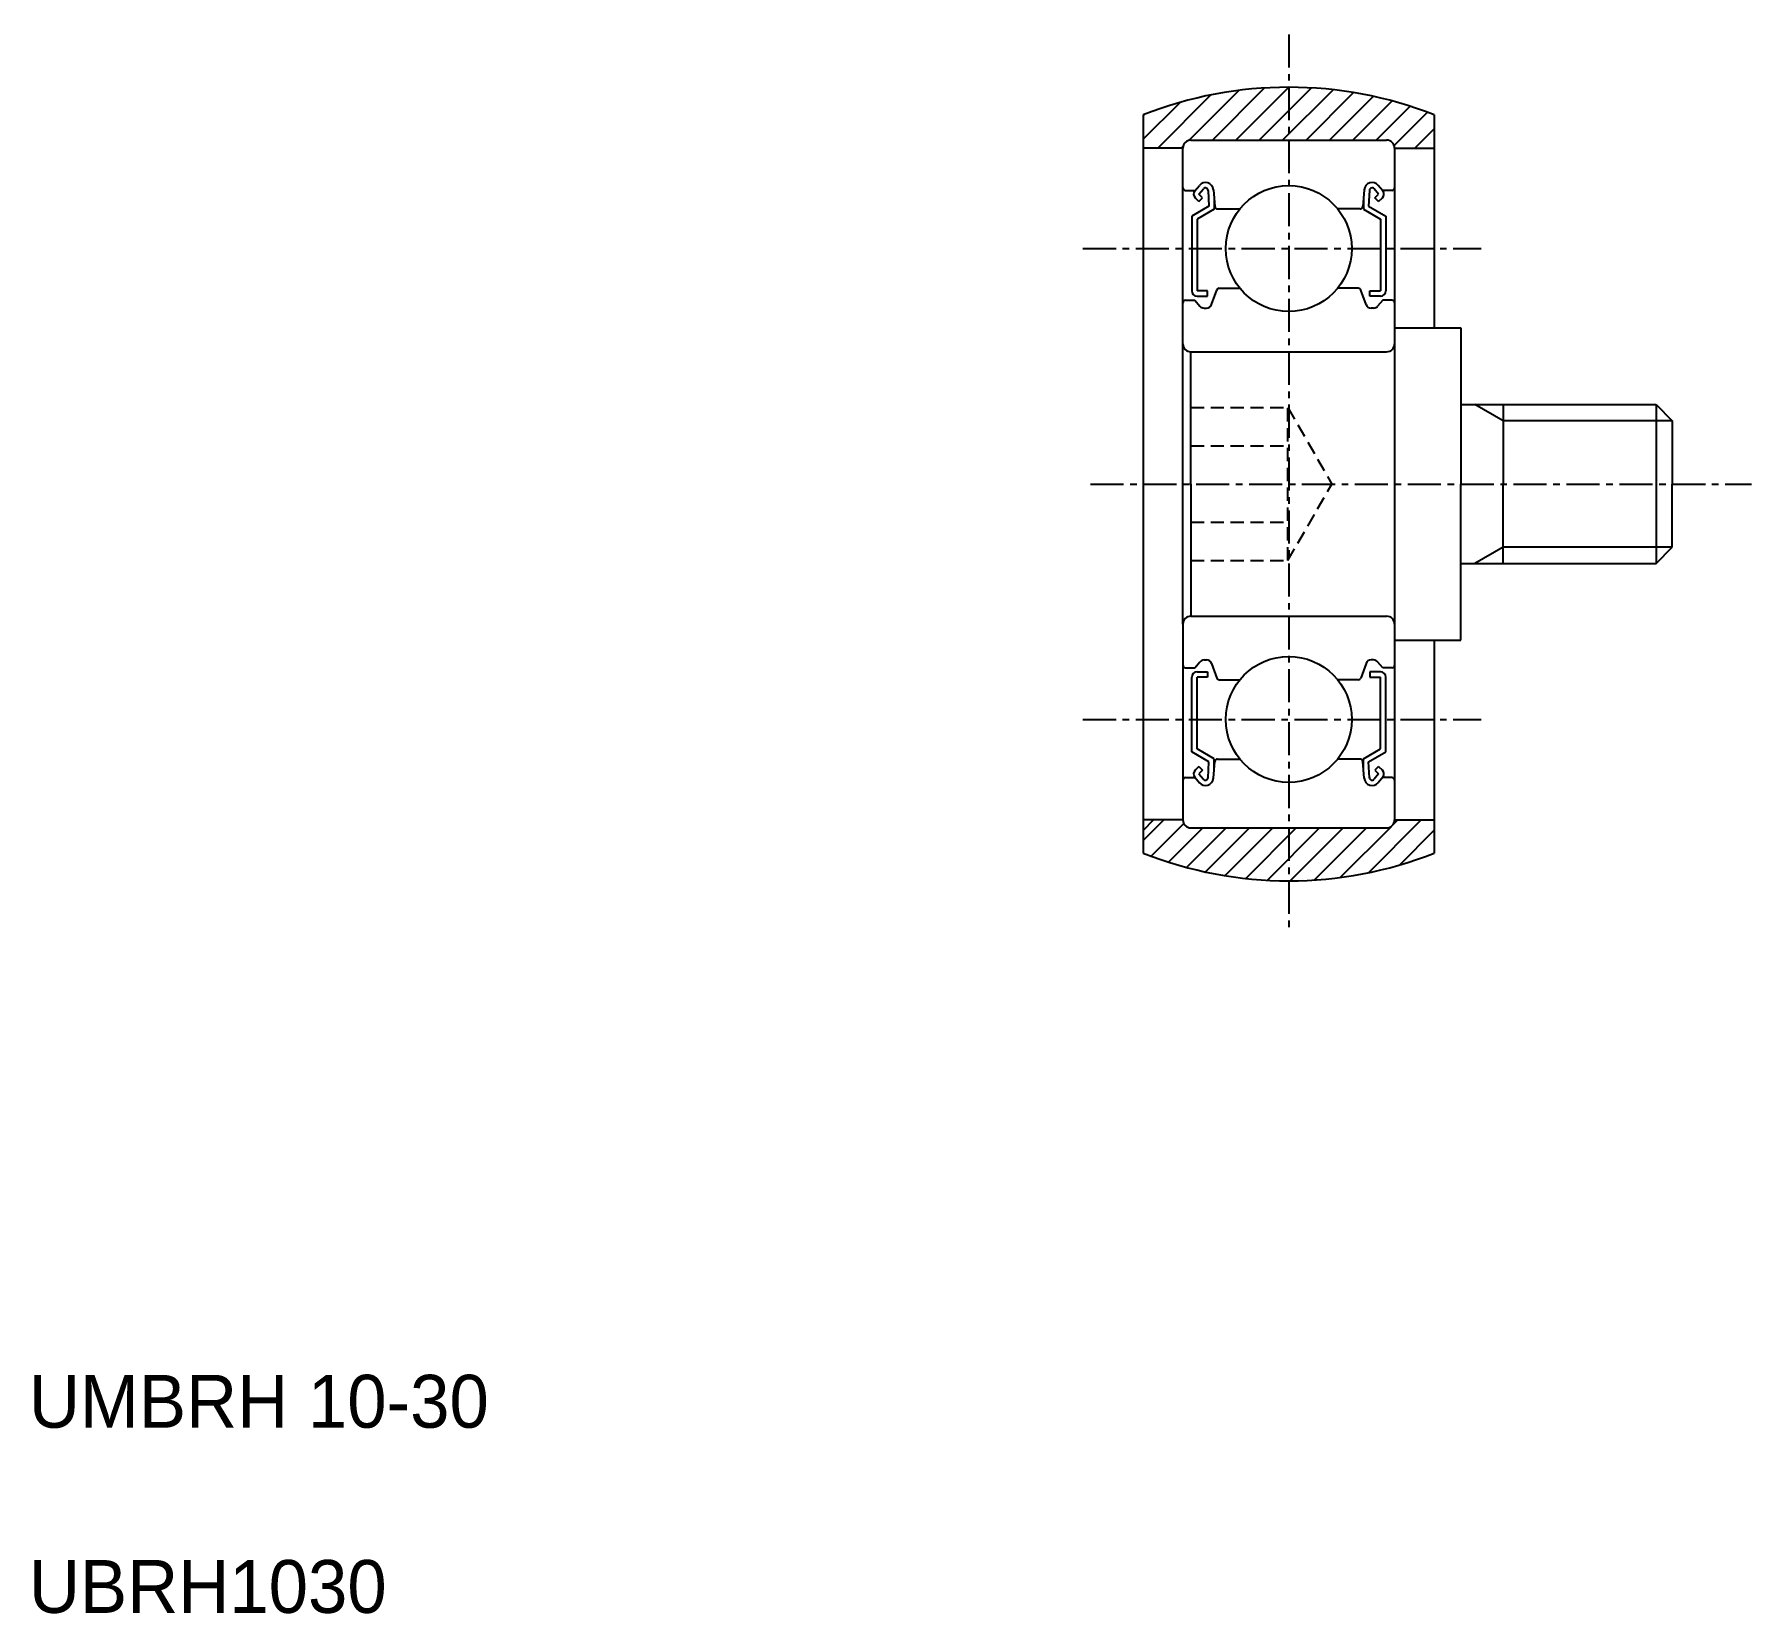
# Model space of a CAD drawing. Extents: x 2.7 to 67.6, y 2.5 to 62.2.
import ezdxf

# ---------------------------------------------------------------- set-up
doc = ezdxf.new("R2010")
doc.units = 0
doc.linetypes.add('CENTER', pattern=[2, 1.25, -0.25, 0.25, -0.25])
doc.linetypes.add('DASHED', pattern=[0.75, 0.5, -0.25])
doc.layers.get('0').update_dxf_attribs({"linetype": 'CONTINUOUS'})
doc.layers.add('CENTER', color=1, linetype='CENTER')

# ---------------------------------------------------------------- blocks, each defined once
blk = doc.blocks.new('*X2')
at = {"color": 0, "linetype": 'CONTINUOUS'}
for p, q in [((255.181, -112.122), (257.19, -110.114)), ((256.355, -111.833), (258.246, -109.941)), ((257.249, -111.822), (259.221, -109.85)), ((258.133, -111.822), (260.133, -109.822)), ((259.017, -111.822), (260.992, -109.847)), ((259.901, -111.822), (261.807, -109.916)), ((260.785, -111.822), (262.583, -110.024)), ((261.669, -111.822), (263.325, -110.166)), ((262.552, -111.822), (264.036, -110.339)), ((254.633, -111.786), (256.024, -110.396)), ((254.633, -110.903), (254.692, -110.844)), ((263.436, -111.822), (264.718, -110.54)), ((264.117, -112.025), (265.375, -110.768)), ((264.904, -112.122), (265.633, -111.393)), ((256.065, -112.122), (256.144, -112.044)), ((254.633, -138.303), (255.414, -137.522)), ((263.141, -139.518), (265.137, -137.522)), ((264.075, -137.7), (264.253, -137.522)), ((254.93, -138.891), (256.165, -137.656)), ((255.587, -139.117), (256.882, -137.822)), ((256.271, -139.317), (257.766, -137.822)), ((256.984, -139.488), (258.65, -137.822)), ((257.728, -139.628), (259.533, -137.822)), ((258.506, -139.734), (260.417, -137.822)), ((259.323, -139.8), (261.301, -137.822)), ((260.185, -139.822), (262.185, -137.822)), ((261.1, -139.791), (263.069, -137.822)), ((262.08, -139.695), (264.012, -137.764)), ((264.315, -139.227), (265.633, -137.91))]:
    blk.add_line(p, q, dxfattribs=at)

msp = doc.modelspace()

# ---------------------------------------------------------------- linework, layer by layer
at = {"color": 7, "linetype": 'CONTINUOUS'}
for p, q in [((44.633, 59.133), (44.633, 31.222)), ((55.633, 59.133), (55.633, 51.078)), ((46.133, 57.878), (44.633, 57.878)), ((46.133, 39.878), (46.133, 57.878)), ((46.433, 58.178), (53.833, 58.178)), ((54.133, 57.878), (55.633, 57.878)), ((54.133, 57.878), (54.133, 32.478)), ((46.233, 56.278), (46.593, 56.278)), ((46.582, 56.264), (46.753, 56.468)), ((46.735, 55.853), (46.594, 55.994)), ((46.735, 56.136), (46.905, 56.338)), ((46.876, 55.995), (46.735, 56.136)), ((46.735, 55.853), (46.876, 55.995)), ((47.082, 56.279), (47.114, 55.679)), ((47.282, 56.302), (47.336, 55.669)), ((47.314, 55.924), (47.314, 55.563)), ((52.985, 56.302), (52.93, 55.669)), ((52.952, 55.924), (52.952, 55.563)), ((53.185, 56.279), (53.152, 55.679)), ((53.531, 56.136), (53.361, 56.338)), ((53.39, 55.995), (53.531, 56.136)), ((53.531, 55.853), (53.39, 55.995)), ((53.685, 56.264), (53.514, 56.468)), ((53.531, 55.853), (53.673, 55.994)), ((54.033, 56.278), (53.673, 56.278)), ((47.114, 55.679), (46.464, 55.303)), ((46.464, 55.303), (46.464, 52.478)), ((47.314, 55.563), (46.664, 55.188)), ((47.436, 55.578), (48.284, 55.578)), ((52.831, 55.578), (51.983, 55.578)), ((52.952, 55.563), (53.602, 55.188)), ((53.152, 55.679), (53.802, 55.303)), ((53.802, 55.303), (53.802, 52.478)), ((46.664, 55.188), (46.664, 52.478)), ((53.602, 55.188), (53.602, 52.478)), ((46.233, 52.128), (46.583, 52.128)), ((46.583, 52.128), (46.775, 51.899)), ((47.064, 52.478), (46.664, 52.478)), ((46.664, 52.278), (47.064, 52.278)), ((47.064, 52.278), (47.064, 52.478)), ((47.212, 51.959), (47.413, 52.512)), ((47.507, 52.578), (48.284, 52.578)), ((52.759, 52.578), (51.983, 52.578)), ((53.054, 51.959), (52.853, 52.512)), ((53.202, 52.478), (53.602, 52.478)), ((53.202, 52.278), (53.202, 52.478)), ((53.602, 52.278), (53.202, 52.278)), ((53.683, 52.128), (53.492, 51.899)), ((54.033, 52.128), (53.683, 52.128)), ((46.928, 51.828), (47.024, 51.828)), ((53.338, 51.828), (53.242, 51.828)), ((54.133, 51.078), (56.633, 51.078)), ((56.633, 51.078), (56.633, 45.178)), ((46.433, 50.178), (53.833, 50.178)), ((46.433, 45.178), (46.433, 50.178)), ((56.633, 48.178), (64.02, 48.178)), ((58.233, 48.178), (58.233, 45.178)), ((64.02, 48.178), (64.633, 47.564)), ((64.02, 48.178), (64.02, 42.178)), ((64.633, 47.564), (64.633, 45.178)), ((46.433, 45.178), (46.433, 40.178)), ((56.633, 39.278), (56.633, 45.178)), ((58.233, 42.178), (58.233, 45.178)), ((64.633, 42.791), (64.633, 45.178)), ((64.02, 42.178), (64.633, 42.791)), ((56.633, 42.178), (64.02, 42.178)), ((46.133, 39.878), (46.133, 32.478)), ((46.433, 40.178), (53.833, 40.178)), ((54.133, 39.878), (54.133, 39.278)), ((54.133, 39.278), (56.633, 39.278)), ((55.633, 39.278), (55.633, 31.222)), ((46.583, 38.228), (46.775, 38.456)), ((46.928, 38.528), (47.024, 38.528)), ((47.212, 38.396), (47.413, 37.844)), ((53.054, 38.396), (52.853, 37.844)), ((53.338, 38.528), (53.242, 38.528)), ((53.683, 38.228), (53.492, 38.456)), ((46.233, 38.228), (46.583, 38.228)), ((46.464, 35.053), (46.464, 37.878)), ((46.664, 38.078), (47.064, 38.078)), ((46.664, 35.168), (46.664, 37.878)), ((47.064, 37.878), (46.664, 37.878)), ((47.064, 38.078), (47.064, 37.878)), ((47.507, 37.778), (48.284, 37.778)), ((52.759, 37.778), (51.983, 37.778)), ((53.602, 38.078), (53.202, 38.078)), ((53.202, 38.078), (53.202, 37.878)), ((53.202, 37.878), (53.602, 37.878)), ((53.602, 35.168), (53.602, 37.878)), ((54.033, 38.228), (53.683, 38.228)), ((53.802, 35.053), (53.802, 37.878)), ((47.314, 34.793), (46.664, 35.168)), ((52.952, 34.793), (53.602, 35.168)), ((47.114, 34.677), (46.464, 35.053)), ((46.735, 34.503), (46.594, 34.361)), ((46.735, 34.503), (46.876, 34.361)), ((47.082, 34.076), (47.114, 34.677)), ((47.282, 34.054), (47.336, 34.686)), ((47.314, 34.432), (47.314, 34.793)), ((47.436, 34.778), (48.284, 34.778)), ((52.831, 34.778), (51.983, 34.778)), ((52.985, 34.054), (52.93, 34.686)), ((52.952, 34.432), (52.952, 34.793)), ((53.152, 34.677), (53.802, 35.053)), ((53.185, 34.076), (53.152, 34.677)), ((53.531, 34.503), (53.39, 34.361)), ((53.531, 34.503), (53.673, 34.361)), ((46.233, 34.078), (46.593, 34.078)), ((46.582, 34.092), (46.753, 33.887)), ((46.876, 34.361), (46.735, 34.22)), ((46.735, 34.22), (46.905, 34.017)), ((53.531, 34.22), (53.361, 34.017)), ((53.39, 34.361), (53.531, 34.22)), ((53.685, 34.092), (53.514, 33.887)), ((54.033, 34.078), (53.673, 34.078)), ((46.133, 32.478), (44.633, 32.478)), ((54.133, 32.478), (55.633, 32.478)), ((46.433, 32.178), (53.833, 32.178)), ((48.433, 32.178), (48.433, 32.178)), ((50.133, 32.178), (50.133, 32.178))]:
    msp.add_line(p, q, dxfattribs=at)
at = {"color": 3, "linetype": 'DASHED'}
for p, q in [((46.433, 48.065), (50.1, 48.065)), ((50.1, 42.291), (50.1, 48.065)), ((50.1, 48.065), (51.767, 45.178)), ((46.433, 46.621), (50.1, 46.621)), ((50.1, 42.291), (51.767, 45.178)), ((46.433, 43.734), (50.1, 43.734)), ((46.433, 42.291), (50.1, 42.291))]:
    msp.add_line(p, q, dxfattribs=at)
at = {"color": 3, "linetype": 'CONTINUOUS'}
for p, q in [((58.233, 47.564), (57.171, 48.178)), ((64.633, 47.564), (58.233, 47.564)), ((58.233, 42.791), (57.171, 42.178)), ((64.633, 42.791), (58.233, 42.791)), ((44.635, 32.09), (45.023, 32.478))]:
    msp.add_line(p, q, dxfattribs=at)
at = {"color": 7, "linetype": 'CONTINUOUS'}
for centre in [(50.133, 54.078), (50.133, 36.278)]:
    msp.add_circle(centre, 2.381, dxfattribs=at)
for centre, radius, start, end in [((50.133, 45.178), 15, 68.48981, 111.51019), ((46.433, 57.878), 0.3, 90, 180), ((53.833, 57.878), 0.3, 0, 90), ((46.983, 56.276), 0.3, 4.93539, 140.13695), ((53.284, 56.276), 0.3, 39.86305, 175.06461), ((46.233, 56.378), 0.1, 180, 270), ((46.735, 56.136), 0.2, 140.13695, 225.00202), ((46.982, 56.274), 0.1, 3.10166, 139.95027), ((53.285, 56.274), 0.1, 40.04973, 176.89834), ((53.531, 56.136), 0.2, 314.99798, 39.86305), ((54.033, 56.378), 0.1, 270, 0), ((47.436, 55.678), 0.1, 184.93539, 270), ((52.831, 55.678), 0.1, 270, 355.06461), ((46.233, 52.028), 0.1, 90, 180.81025), ((46.664, 52.478), 0.2, 180, 270), ((47.024, 52.028), 0.2, 270, 339.99156), ((47.507, 52.478), 0.1, 90, 159.99156), ((52.759, 52.478), 0.1, 20.00844, 90), ((53.242, 52.028), 0.2, 200.00844, 270), ((53.602, 52.478), 0.2, 270, 0), ((54.033, 52.028), 0.1, 359.18975, 90), ((46.928, 52.028), 0.2, 219.97618, 270), ((53.338, 52.028), 0.2, 270, 320.02382), ((46.433, 50.478), 0.3, 180, 270), ((53.833, 50.478), 0.3, 270, 0), ((46.433, 39.878), 0.3, 90, 180), ((53.833, 39.878), 0.3, 0, 90), ((46.233, 38.328), 0.1, 179.18975, 270), ((46.928, 38.328), 0.2, 90, 140.02382), ((47.024, 38.328), 0.2, 20.00844, 90), ((53.242, 38.328), 0.2, 90, 159.99156), ((53.338, 38.328), 0.2, 39.97618, 90), ((54.033, 38.328), 0.1, 270, 0.81025), ((46.664, 37.878), 0.2, 90, 180), ((47.507, 37.878), 0.1, 200.00844, 270), ((52.759, 37.878), 0.1, 270, 339.99156), ((53.602, 37.878), 0.2, 0, 90), ((47.436, 34.678), 0.1, 90, 175.06461), ((52.831, 34.678), 0.1, 4.93539, 90), ((46.233, 33.978), 0.1, 90, 180), ((46.735, 34.22), 0.2, 134.99798, 219.86305), ((46.983, 34.079), 0.3, 219.86305, 355.06461), ((46.982, 34.082), 0.1, 220.04973, 356.89834), ((53.284, 34.079), 0.3, 184.93539, 320.13695), ((53.285, 34.082), 0.1, 183.10166, 319.95027), ((53.531, 34.22), 0.2, 320.13695, 45.00202), ((54.033, 33.978), 0.1, 0, 90), ((46.433, 32.478), 0.3, 180, 270), ((53.833, 32.478), 0.3, 270, 0), ((50.133, 45.178), 15, 248.48981, 291.51019)]:
    msp.add_arc(centre, radius, start, end, dxfattribs=at)
at = {"layer": 'CENTER', "color": 1, "linetype": 'CENTER'}
for p, q in [((50.133, 62.178), (50.133, 28.178)), ((42.352, 54.078), (57.401, 54.078)), ((42.633, 45.178), (67.633, 45.178)), ((42.352, 36.278), (57.401, 36.278))]:
    msp.add_line(p, q, dxfattribs=at)

# ---------------------------------------------------------------- block references
at = {"color": 3, "linetype": 'CONTINUOUS'}
msp.add_blockref('*X2', (-210, 170), dxfattribs=at)

# ---------------------------------------------------------------- texts
at = {"color": 7, "linetype": 'CONTINUOUS'}
for s, p in [('UMBRH 10-30', (2.5, 9.5)), ('UBRH1030', (2.5, 2.5))]:
    msp.add_text(s, height=2, dxfattribs=at).set_placement(p)

doc.saveas('drawing.dxf')
